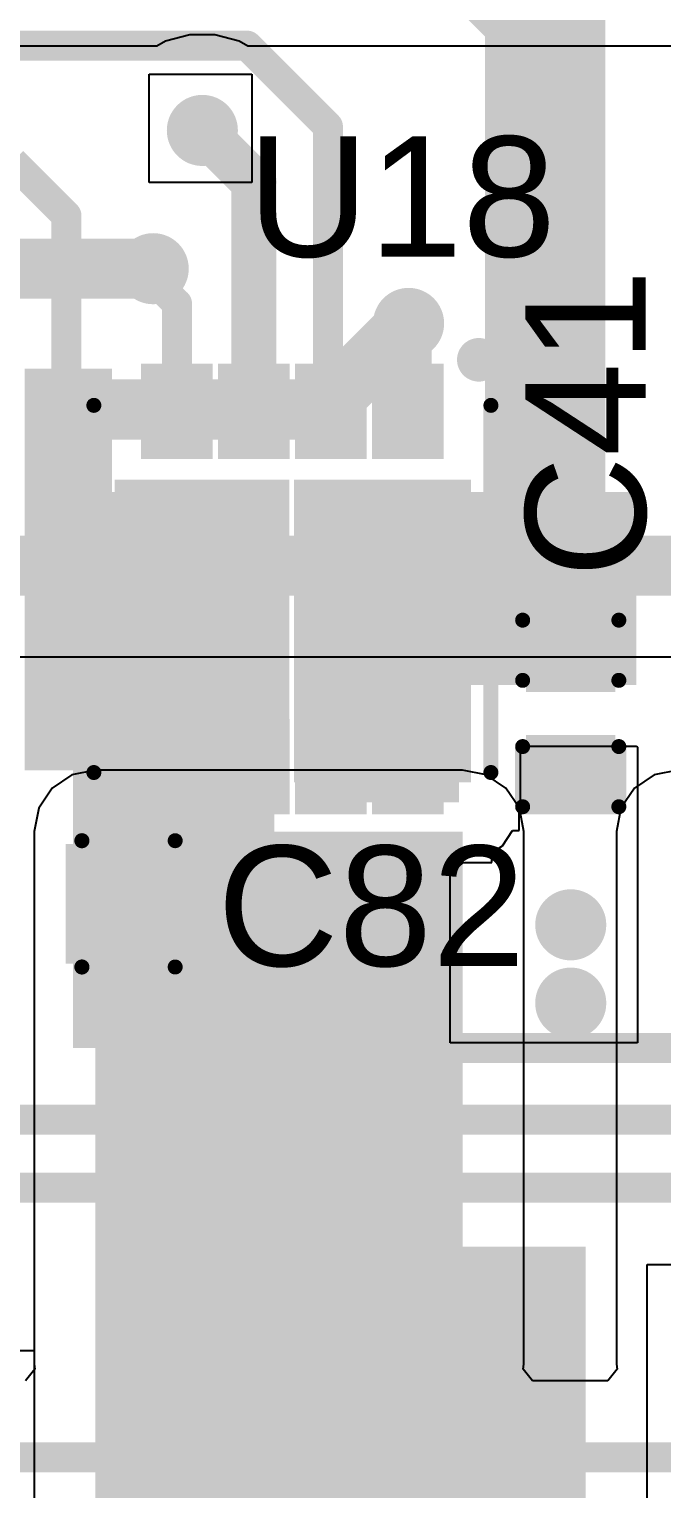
# Model space of a CAD drawing. Header units: millimetres. Extents: x -3 to 5437, y -3 to 5435.
# Drawn here: x 62.65 to 67.99, y 11.85 to 24.17 of the extents above; entities that cross this region are included whole.
import ezdxf

# ---------------------------------------------------------------- set-up
doc = ezdxf.new("R2010")
doc.units = ezdxf.units.MM
for name, color, linetype in [('BottomLayer', 5, 'Continuous'), ('BottomSolder', 6, 'Continuous'), ('TopLayer', 1, 'Continuous'), ('TopOverlay', 2, 'Continuous'), ('TopPaste', 8, 'Continuous'), ('TopSolder', 216, 'Continuous'), ('ViaHoleLayer', 16, 'Continuous')]:
    doc.layers.add(name, color=color, linetype=linetype)
doc.styles.add('Arial', font='', dxfattribs={"height": 0.2})
doc.styles.get('Arial').set_extended_font_data('Arial')

# ---------------------------------------------------------------- blocks, each defined once
blk = doc.blocks.new('PDFN3_3_120')
at = {"layer": 'TopLayer'}
for points in [[(1.531, 1.407), (1.531, 0.117), (-0.819, 0.117), (-0.819, 1.407)], [(-1.2, 1.175), (-1.2, 0.775), (-1.8, 0.775), (-1.8, 1.175)], [(1.8, 1.175), (1.8, 0.775), (1.2, 0.775), (1.2, 1.175)], [(-1.2, 0.525), (-1.2, 0.125), (-1.8, 0.125), (-1.8, 0.525)], [(1.8, 0.525), (1.8, 0.125), (1.2, 0.125), (1.2, 0.525)], [(-1.2, -0.125), (-1.2, -0.525), (-1.8, -0.525), (-1.8, -0.125)], [(-0.819, -1.397), (-0.819, -0.127), (1.531, -0.127), (1.531, -1.397)], [(1.8, -0.125), (1.8, -0.525), (1.2, -0.525), (1.2, -0.125)], [(-1.2, -0.775), (-1.2, -1.175), (-1.8, -1.175), (-1.8, -0.775)], [(1.8, -0.775), (1.8, -1.175), (1.2, -1.175), (1.2, -0.775)]]:
    blk.add_hatch(color=1, dxfattribs=at).paths.add_polyline_path(points)
at = {"layer": 'TopPaste'}
for points in [[(1.531, 1.407), (1.531, 0.117), (-0.819, 0.117), (-0.819, 1.407)], [(-1.2, 1.175), (-1.2, 0.775), (-1.8, 0.775), (-1.8, 1.175)], [(1.8, 1.175), (1.8, 0.775), (1.2, 0.775), (1.2, 1.175)], [(-1.2, 0.525), (-1.2, 0.125), (-1.8, 0.125), (-1.8, 0.525)], [(1.8, 0.525), (1.8, 0.125), (1.2, 0.125), (1.2, 0.525)], [(-1.2, -0.125), (-1.2, -0.525), (-1.8, -0.525), (-1.8, -0.125)], [(-0.819, -1.397), (-0.819, -0.127), (1.531, -0.127), (1.531, -1.397)], [(1.8, -0.125), (1.8, -0.525), (1.2, -0.525), (1.2, -0.125)], [(-1.2, -0.775), (-1.2, -1.175), (-1.8, -1.175), (-1.8, -0.775)], [(1.8, -0.775), (1.8, -1.175), (1.2, -1.175), (1.2, -0.775)]]:
    blk.add_hatch(color=8, dxfattribs=at).paths.add_polyline_path(points)
at = {"layer": 'TopSolder'}
for points in [[(1.632, 1.509), (1.632, 0.015), (-0.921, 0.015), (-0.921, 1.509)], [(-1.098, 1.277), (-1.098, 0.673), (-1.902, 0.673), (-1.902, 1.277)], [(1.902, 1.277), (1.902, 0.673), (1.098, 0.673), (1.098, 1.277)], [(-1.098, 0.627), (-1.098, 0.023), (-1.902, 0.023), (-1.902, 0.627)], [(1.902, 0.627), (1.902, 0.023), (1.098, 0.023), (1.098, 0.627)], [(-1.098, -0.023), (-1.098, -0.627), (-1.902, -0.627), (-1.902, -0.023)], [(-0.921, -1.499), (-0.921, -0.025), (1.632, -0.025), (1.632, -1.499)], [(1.902, -0.023), (1.902, -0.627), (1.098, -0.627), (1.098, -0.023)], [(-1.098, -0.673), (-1.098, -1.277), (-1.902, -1.277), (-1.902, -0.673)], [(1.902, -0.673), (1.902, -1.277), (1.098, -1.277), (1.098, -0.673)]]:
    blk.add_hatch(color=216, dxfattribs=at).paths.add_polyline_path(points)
at = {"layer": 'TopOverlay'}
for points, const_width in [([(-1.877, 1.574, 1), (-1.991, 1.574, 1)], 0.254), ([(-1.581, 1.676, 1), (-1.518, 1.676, 1)], 0.0635), ([(1.518, 1.676, 1), (1.581, 1.676, 1)], 0.0635), ([(-2.054, 1.574, 1), (-1.927, 1.574, 1)], 0.127), ([(-1.941, 1.574, 1), (-1.814, 1.574, 1)], 0.127), ([(-1.581, -1.676, 1), (-1.518, -1.676, 1)], 0.0635), ([(1.518, -1.676, 1), (1.581, -1.676, 1)], 0.0635)]:
    blk.add_lwpolyline(points, format="xyb", close=True, dxfattribs=dict(at, const_width=const_width))
at = {"layer": 'TopOverlay', "const_width": 0.127}
for points in [[(1.549, 1.676), (-1.549, 1.676)], [(1.549, -1.676), (-1.549, -1.676)]]:
    blk.add_lwpolyline(points, dxfattribs=at)
blk = doc.blocks.new('SRP1245CC_3R3M_148')
at = {"layer": 'TopOverlay', "const_width": 0.254}
for points in [[(-6.75, 3.41), (-6.75, 6.504)], [(-6.75, 6.504), (6.75, 6.504)]]:
    blk.add_lwpolyline(points, dxfattribs=at)
at = {"layer": 'TopOverlay', "const_width": 0.127}
for points in [[(-6.813, 6.504, 1), (-6.686, 6.504, 1)], [(-6.813, 6.504, 1), (-6.686, 6.504, 1)], [(-6.813, 3.41, 1), (-6.686, 3.41, 1)]]:
    blk.add_lwpolyline(points, format="xyb", close=True, dxfattribs=at)
blk = doc.blocks.new('C__0603_153')
at = {"layer": 'TopLayer'}
for points in [[(-0.381, 0.445), (-0.381, -0.445), (-1.143, -0.445), (-1.143, 0.445)], [(1.143, 0.445), (1.143, -0.445), (0.381, -0.445), (0.381, 0.445)]]:
    blk.add_hatch(color=1, dxfattribs=at).paths.add_polyline_path(points)
at = {"layer": 'TopPaste'}
for points in [[(-0.381, 0.445), (-0.381, -0.445), (-1.143, -0.445), (-1.143, 0.445)], [(1.143, 0.445), (1.143, -0.445), (0.381, -0.445), (0.381, 0.445)]]:
    blk.add_hatch(color=8, dxfattribs=at).paths.add_polyline_path(points)
at = {"layer": 'TopSolder'}
for points in [[(-0.321, 0.504), (-0.321, -0.504), (-1.203, -0.504), (-1.203, 0.504)], [(1.203, 0.504), (1.203, -0.504), (0.321, -0.504), (0.321, 0.504)]]:
    blk.add_hatch(color=216, dxfattribs=at).paths.add_polyline_path(points)
at = {"layer": 'TopOverlay', "const_width": 0.127}
for points in [[(-1.245, 0.533), (-0.457, 0.533)], [(-1.245, -0.533), (-1.245, 0.533)], [(0.457, 0.533), (1.245, 0.533)], [(1.245, -0.533), (1.245, 0.533)], [(-1.245, -0.533), (-0.457, -0.533)], [(0.457, -0.533), (1.245, -0.533)]]:
    blk.add_lwpolyline(points, dxfattribs=at)
at = {"layer": 'TopOverlay', "const_width": 0.0635}
for points in [[(-1.276, 0.533, 1), (-1.213, 0.533, 1)], [(-1.276, 0.533, 1), (-1.213, 0.533, 1)], [(-0.489, 0.533, 1), (-0.425, 0.533, 1)], [(0.425, 0.533, 1), (0.489, 0.533, 1)], [(1.213, 0.533, 1), (1.276, 0.533, 1)], [(1.213, 0.533, 1), (1.276, 0.533, 1)], [(-1.276, -0.533, 1), (-1.213, -0.533, 1)], [(-1.276, -0.533, 1), (-1.213, -0.533, 1)], [(-0.489, -0.533, 1), (-0.425, -0.533, 1)], [(0.425, -0.533, 1), (0.489, -0.533, 1)], [(1.213, -0.533, 1), (1.276, -0.533, 1)], [(1.213, -0.533, 1), (1.276, -0.533, 1)]]:
    blk.add_lwpolyline(points, format="xyb", close=True, dxfattribs=at)
blk = doc.blocks.new('C__0402_487')
at = {"layer": 'TopLayer'}
for points in [[(-0.699, -0.318), (-0.699, 0.318), (-0.241, 0.318), (-0.241, -0.318)], [(0.241, -0.318), (0.241, 0.318), (0.699, 0.318), (0.699, -0.318)]]:
    blk.add_hatch(color=1, dxfattribs=at).paths.add_polyline_path(points)
at = {"layer": 'TopPaste'}
for points in [[(-0.699, -0.318), (-0.699, 0.318), (-0.241, 0.318), (-0.241, -0.318)], [(0.241, -0.318), (0.241, 0.318), (0.699, 0.318), (0.699, -0.318)]]:
    blk.add_hatch(color=8, dxfattribs=at).paths.add_polyline_path(points)
at = {"layer": 'TopSolder'}
for points in [[(-0.758, -0.377), (-0.758, 0.377), (-0.181, 0.377), (-0.181, -0.377)], [(0.181, -0.377), (0.181, 0.377), (0.758, 0.377), (0.758, -0.377)]]:
    blk.add_hatch(color=216, dxfattribs=at).paths.add_polyline_path(points)
at = {"layer": 'TopOverlay', "const_width": 0.127}
for points in [[(-0.787, 0.406), (-0.279, 0.406)], [(-0.787, 0.406), (-0.787, -0.406)], [(0.279, 0.406), (0.787, 0.406)], [(0.787, 0.406), (0.787, -0.406)], [(-0.787, -0.406), (-0.279, -0.406)], [(0.279, -0.406), (0.787, -0.406)]]:
    blk.add_lwpolyline(points, dxfattribs=at)
at = {"layer": 'TopOverlay', "const_width": 0.0635}
for points in [[(-0.819, 0.406, 1), (-0.756, 0.406, 1)], [(-0.819, 0.406, 1), (-0.756, 0.406, 1)], [(-0.311, 0.406, 1), (-0.248, 0.406, 1)], [(0.248, 0.406, 1), (0.311, 0.406, 1)], [(0.756, 0.406, 1), (0.819, 0.406, 1)], [(0.756, 0.406, 1), (0.819, 0.406, 1)], [(-0.819, -0.406, 1), (-0.756, -0.406, 1)], [(-0.819, -0.406, 1), (-0.756, -0.406, 1)], [(-0.311, -0.406, 1), (-0.248, -0.406, 1)], [(0.248, -0.406, 1), (0.311, -0.406, 1)], [(0.756, -0.406, 1), (0.819, -0.406, 1)], [(0.756, -0.406, 1), (0.819, -0.406, 1)]]:
    blk.add_lwpolyline(points, format="xyb", close=True, dxfattribs=at)

msp = doc.modelspace()

# ---------------------------------------------------------------- hatches: boundary and pattern name
at = {"layer": 'BottomLayer'}
h = msp.add_hatch(color=5, dxfattribs=at)
edge = h.paths.add_edge_path()
edge.add_arc((64.11, 23.317), 0.3, 0, 360)
h = msp.add_hatch(color=5, dxfattribs=at)
edge = h.paths.add_edge_path()
edge.add_arc((63.695, 22.15), 0.3, 0, 360)
h = msp.add_hatch(color=5, dxfattribs=at)
edge = h.paths.add_edge_path()
edge.add_arc((65.851, 21.688), 0.3, 0, 360)
h = msp.add_hatch(color=5, dxfattribs=at)
edge = h.paths.add_edge_path()
edge.add_arc((62.962, 20.963), 0.3, 0, 360)
msp.add_hatch(color=5, dxfattribs=at).paths.add_polyline_path([(63.207, 12.903), (66.307, 12.903), (66.307, 17.399), (63.207, 17.399)])
h = msp.add_hatch(color=5, dxfattribs=at)
edge = h.paths.add_edge_path()
edge.add_arc((64.545, 16.612), 0.3, 0, 360)
h = msp.add_hatch(color=5, dxfattribs=at)
edge = h.paths.add_edge_path()
edge.add_arc((65.206, 16.612), 0.3, 0, 360)
h = msp.add_hatch(color=5, dxfattribs=at)
edge = h.paths.add_edge_path()
edge.add_arc((67.22, 16.612), 0.3, 0, 360)
h = msp.add_hatch(color=5, dxfattribs=at)
edge = h.paths.add_edge_path()
edge.add_arc((64.545, 15.951), 0.3, 0, 360)
h = msp.add_hatch(color=5, dxfattribs=at)
edge = h.paths.add_edge_path()
edge.add_arc((65.206, 15.951), 0.3, 0, 360)
h = msp.add_hatch(color=5, dxfattribs=at)
edge = h.paths.add_edge_path()
edge.add_arc((67.22, 15.951), 0.3, 0, 360)
h = msp.add_hatch(color=5, dxfattribs=at)
edge = h.paths.add_edge_path()
edge.add_arc((63.608, 13.424), 0.3, 0, 360)
h = msp.add_hatch(color=5, dxfattribs=at)
edge = h.paths.add_edge_path()
edge.add_arc((64.371, 13.424), 0.3, 0, 360)
h = msp.add_hatch(color=5, dxfattribs=at)
edge = h.paths.add_edge_path()
edge.add_arc((65.133, 13.424), 0.3, 0, 360)
h = msp.add_hatch(color=5, dxfattribs=at)
edge = h.paths.add_edge_path()
edge.add_arc((65.896, 13.424), 0.3, 0, 360)
at = {"layer": 'BottomSolder'}
h = msp.add_hatch(color=6, dxfattribs=at)
edge = h.paths.add_edge_path()
edge.add_arc((64.11, 23.317), 0.15, 0, 360)
h = msp.add_hatch(color=6, dxfattribs=at)
edge = h.paths.add_edge_path()
edge.add_arc((63.695, 22.15), 0.15, 0, 360)
h = msp.add_hatch(color=6, dxfattribs=at)
edge = h.paths.add_edge_path()
edge.add_arc((65.851, 21.688), 0.15, 0, 360)
h = msp.add_hatch(color=6, dxfattribs=at)
edge = h.paths.add_edge_path()
edge.add_arc((62.962, 20.963), 0.15, 0, 360)
h = msp.add_hatch(color=6, dxfattribs=at)
edge = h.paths.add_edge_path()
edge.add_arc((64.545, 16.612), 0.15, 0, 360)
h = msp.add_hatch(color=6, dxfattribs=at)
edge = h.paths.add_edge_path()
edge.add_arc((65.206, 16.612), 0.15, 0, 360)
h = msp.add_hatch(color=6, dxfattribs=at)
edge = h.paths.add_edge_path()
edge.add_arc((67.22, 16.612), 0.15, 0, 360)
h = msp.add_hatch(color=6, dxfattribs=at)
edge = h.paths.add_edge_path()
edge.add_arc((64.545, 15.951), 0.15, 0, 360)
h = msp.add_hatch(color=6, dxfattribs=at)
edge = h.paths.add_edge_path()
edge.add_arc((65.206, 15.951), 0.15, 0, 360)
h = msp.add_hatch(color=6, dxfattribs=at)
edge = h.paths.add_edge_path()
edge.add_arc((67.22, 15.951), 0.15, 0, 360)
h = msp.add_hatch(color=6, dxfattribs=at)
edge = h.paths.add_edge_path()
edge.add_arc((63.608, 13.424), 0.15, 0, 360)
h = msp.add_hatch(color=6, dxfattribs=at)
edge = h.paths.add_edge_path()
edge.add_arc((64.371, 13.424), 0.15, 0, 360)
h = msp.add_hatch(color=6, dxfattribs=at)
edge = h.paths.add_edge_path()
edge.add_arc((65.133, 13.424), 0.15, 0, 360)
h = msp.add_hatch(color=6, dxfattribs=at)
edge = h.paths.add_edge_path()
edge.add_arc((65.896, 13.424), 0.15, 0, 360)
at = {"layer": 'TopLayer'}
h = msp.add_hatch(color=1, dxfattribs=at)
edge = h.paths.add_edge_path()
edge.add_arc((64.11, 23.317), 0.3, 0, 360)
h = msp.add_hatch(color=1, dxfattribs=at)
edge = h.paths.add_edge_path()
edge.add_arc((63.695, 22.15), 0.3, 0, 360)
h = msp.add_hatch(color=1, dxfattribs=at)
edge = h.paths.add_edge_path()
edge.add_arc((65.851, 21.688), 0.3, 0, 360)
for points in [[(65.645, 20.647), (66.045, 20.647), (66.045, 21.688), (65.645, 21.688)], [(62.61, 17.916), (63.347, 17.916), (63.347, 21.306), (62.61, 21.306)], [(63.017, 15.572), (64.719, 15.572), (64.719, 20.266), (63.017, 20.266)], [(64.987, 17.647), (66.277, 17.647), (66.277, 20.266), (64.987, 20.266)], [(65.024, 18.637), (67.773, 18.637), (67.773, 20.266), (65.024, 20.266)], [(63.017, 15.572), (65.683, 15.572), (65.683, 17.023), (63.017, 17.023)], [(63.207, 6.568), (67.346, 6.568), (67.346, 13.896), (63.207, 13.896)]]:
    msp.add_hatch(color=1, dxfattribs=at).paths.add_polyline_path(points)
h = msp.add_hatch(color=1, dxfattribs=at)
edge = h.paths.add_edge_path()
edge.add_arc((62.962, 20.963), 0.3, 0, 360)
h = msp.add_hatch(color=1, dxfattribs=at)
edge = h.paths.add_edge_path()
edge.add_arc((64.545, 16.612), 0.3, 0, 360)
h = msp.add_hatch(color=1, dxfattribs=at)
edge = h.paths.add_edge_path()
edge.add_arc((65.206, 16.612), 0.3, 0, 360)
h = msp.add_hatch(color=1, dxfattribs=at)
edge = h.paths.add_edge_path()
edge.add_arc((67.22, 16.612), 0.3, 0, 360)
h = msp.add_hatch(color=1, dxfattribs=at)
edge = h.paths.add_edge_path()
edge.add_arc((64.545, 15.951), 0.3, 0, 360)
h = msp.add_hatch(color=1, dxfattribs=at)
edge = h.paths.add_edge_path()
edge.add_arc((65.206, 15.951), 0.3, 0, 360)
h = msp.add_hatch(color=1, dxfattribs=at)
edge = h.paths.add_edge_path()
edge.add_arc((67.22, 15.951), 0.3, 0, 360)
h = msp.add_hatch(color=1, dxfattribs=at)
edge = h.paths.add_edge_path()
edge.add_arc((63.608, 13.424), 0.3, 0, 360)
h = msp.add_hatch(color=1, dxfattribs=at)
edge = h.paths.add_edge_path()
edge.add_arc((64.371, 13.424), 0.3, 0, 360)
h = msp.add_hatch(color=1, dxfattribs=at)
edge = h.paths.add_edge_path()
edge.add_arc((65.133, 13.424), 0.3, 0, 360)
h = msp.add_hatch(color=1, dxfattribs=at)
edge = h.paths.add_edge_path()
edge.add_arc((65.896, 13.424), 0.3, 0, 360)
at = {"layer": 'TopSolder'}
h = msp.add_hatch(color=216, dxfattribs=at)
edge = h.paths.add_edge_path()
edge.add_arc((64.11, 23.317), 0.15, 0, 360)
h = msp.add_hatch(color=216, dxfattribs=at)
edge = h.paths.add_edge_path()
edge.add_arc((63.695, 22.15), 0.15, 0, 360)
h = msp.add_hatch(color=216, dxfattribs=at)
edge = h.paths.add_edge_path()
edge.add_arc((65.851, 21.688), 0.15, 0, 360)
h = msp.add_hatch(color=216, dxfattribs=at)
edge = h.paths.add_edge_path()
edge.add_arc((62.962, 20.963), 0.15, 0, 360)
h = msp.add_hatch(color=216, dxfattribs=at)
edge = h.paths.add_edge_path()
edge.add_arc((64.545, 16.612), 0.15, 0, 360)
h = msp.add_hatch(color=216, dxfattribs=at)
edge = h.paths.add_edge_path()
edge.add_arc((65.206, 16.612), 0.15, 0, 360)
h = msp.add_hatch(color=216, dxfattribs=at)
edge = h.paths.add_edge_path()
edge.add_arc((67.22, 16.612), 0.15, 0, 360)
h = msp.add_hatch(color=216, dxfattribs=at)
edge = h.paths.add_edge_path()
edge.add_arc((64.545, 15.951), 0.15, 0, 360)
h = msp.add_hatch(color=216, dxfattribs=at)
edge = h.paths.add_edge_path()
edge.add_arc((65.206, 15.951), 0.15, 0, 360)
h = msp.add_hatch(color=216, dxfattribs=at)
edge = h.paths.add_edge_path()
edge.add_arc((67.22, 15.951), 0.15, 0, 360)
h = msp.add_hatch(color=216, dxfattribs=at)
edge = h.paths.add_edge_path()
edge.add_arc((63.608, 13.424), 0.15, 0, 360)
h = msp.add_hatch(color=216, dxfattribs=at)
edge = h.paths.add_edge_path()
edge.add_arc((64.371, 13.424), 0.15, 0, 360)
h = msp.add_hatch(color=216, dxfattribs=at)
edge = h.paths.add_edge_path()
edge.add_arc((65.133, 13.424), 0.15, 0, 360)
h = msp.add_hatch(color=216, dxfattribs=at)
edge = h.paths.add_edge_path()
edge.add_arc((65.896, 13.424), 0.15, 0, 360)
at = {"layer": 'ViaHoleLayer'}
h = msp.add_hatch(color=16, dxfattribs=at)
edge = h.paths.add_edge_path()
edge.add_arc((64.11, 23.317), 0.15, 0, 360)
h = msp.add_hatch(color=16, dxfattribs=at)
edge = h.paths.add_edge_path()
edge.add_arc((63.695, 22.15), 0.15, 0, 360)
h = msp.add_hatch(color=16, dxfattribs=at)
edge = h.paths.add_edge_path()
edge.add_arc((65.851, 21.688), 0.15, 0, 360)
h = msp.add_hatch(color=16, dxfattribs=at)
edge = h.paths.add_edge_path()
edge.add_arc((62.962, 20.963), 0.15, 0, 360)
h = msp.add_hatch(color=16, dxfattribs=at)
edge = h.paths.add_edge_path()
edge.add_arc((64.545, 16.612), 0.15, 0, 360)
h = msp.add_hatch(color=16, dxfattribs=at)
edge = h.paths.add_edge_path()
edge.add_arc((65.206, 16.612), 0.15, 0, 360)
h = msp.add_hatch(color=16, dxfattribs=at)
edge = h.paths.add_edge_path()
edge.add_arc((67.22, 16.612), 0.15, 0, 360)
h = msp.add_hatch(color=16, dxfattribs=at)
edge = h.paths.add_edge_path()
edge.add_arc((64.545, 15.951), 0.15, 0, 360)
h = msp.add_hatch(color=16, dxfattribs=at)
edge = h.paths.add_edge_path()
edge.add_arc((65.206, 15.951), 0.15, 0, 360)
h = msp.add_hatch(color=16, dxfattribs=at)
edge = h.paths.add_edge_path()
edge.add_arc((67.22, 15.951), 0.15, 0, 360)
h = msp.add_hatch(color=16, dxfattribs=at)
edge = h.paths.add_edge_path()
edge.add_arc((63.608, 13.424), 0.15, 0, 360)
h = msp.add_hatch(color=16, dxfattribs=at)
edge = h.paths.add_edge_path()
edge.add_arc((64.371, 13.424), 0.15, 0, 360)
h = msp.add_hatch(color=16, dxfattribs=at)
edge = h.paths.add_edge_path()
edge.add_arc((65.133, 13.424), 0.15, 0, 360)
h = msp.add_hatch(color=16, dxfattribs=at)
edge = h.paths.add_edge_path()
edge.add_arc((65.896, 13.424), 0.15, 0, 360)

# ---------------------------------------------------------------- linework, layer by layer
at = {"layer": 'BottomLayer'}
for p, q in [((63.725, 24.028), (55.852, 24.028)), ((63.798, 24.07), (63.725, 24.028)), ((64.003, 24.125), (63.798, 24.07)), ((64.216, 24.125), (64.003, 24.125)), ((64.421, 24.07), (64.216, 24.125)), ((64.494, 24.028), (64.421, 24.07)), ((73.762, 24.028), (64.494, 24.028)), ((63.66, 22.877), (63.66, 23.791)), ((63.66, 23.791), (64.529, 23.791)), ((64.529, 23.791), (64.529, 22.877)), ((64.529, 22.877), (63.66, 22.877)), ((62.399, 18.875), (73.476, 18.875)), ((63.009, 17.878), (62.841, 17.765)), ((63.207, 17.917), (63.009, 17.878)), ((66.307, 17.917), (63.207, 17.917)), ((66.505, 17.878), (66.307, 17.917)), ((66.673, 17.765), (66.505, 17.878)), ((67.925, 17.878), (67.757, 17.765)), ((68.123, 17.917), (67.925, 17.878)), ((62.841, 17.765), (62.729, 17.597)), ((66.786, 17.597), (66.673, 17.765)), ((67.757, 17.765), (67.644, 17.597)), ((62.729, 17.597), (62.689, 17.399)), ((66.825, 17.399), (66.786, 17.597)), ((67.644, 17.597), (67.605, 17.399)), ((62.689, 17.399), (62.689, 12.903)), ((66.825, 12.903), (66.825, 17.399)), ((67.605, 17.399), (67.605, 14.935)), ((67.605, 14.935), (67.605, 12.903)), ((62.697, 12.862), (62.617, 12.764)), ((62.689, 12.903), (62.697, 12.862)), ((66.817, 12.862), (66.825, 12.903)), ((66.898, 12.764), (66.817, 12.862)), ((67.613, 12.862), (67.532, 12.764)), ((67.605, 12.903), (67.613, 12.862)), ((67.532, 12.764), (66.898, 12.764))]:
    msp.add_line(p, q, dxfattribs=at)
for points, const_width in [([(62.201, 22.15), (63.695, 22.15)], 0.508), ([(65.124, 20.962), (65.833, 21.671)], 0.508), ([(62.961, 20.962), (65.124, 20.962)], 0.508), ([(62.081, 19.643), (74.427, 19.643)], 0.508), ([(58.435, 12.117), (98.042, 12.117)], 0.254)]:
    msp.add_lwpolyline(points, dxfattribs=dict(at, const_width=const_width))
at = {"layer": 'BottomLayer', "const_width": 0.254}
for points in [[(63.568, 22.15, 1), (63.822, 22.15, 1)], [(65.706, 21.671, 1), (65.96, 21.671, 1)], [(62.834, 20.962, 1), (63.088, 20.962, 1)], [(64.997, 20.962, 1), (65.251, 20.962, 1)], [(64.997, 20.962, 1), (65.251, 20.962, 1)]]:
    msp.add_lwpolyline(points, format="xyb", close=True, dxfattribs=at)
at = {"layer": 'TopLayer'}
for p, q in [((66.795, 17.647), (66.795, 18.119)), ((66.795, 18.119), (67.773, 18.119)), ((67.773, 18.119), (67.783, 18.112)), ((67.783, 18.112), (67.783, 15.616)), ((66.785, 17.597), (66.795, 17.647)), ((66.785, 17.408), (66.785, 17.597)), ((66.644, 17.28), (66.729, 17.408)), ((66.729, 17.408), (66.785, 17.408)), ((66.553, 17.22), (66.644, 17.28)), ((66.206, 17.042), (66.308, 17.135)), ((66.308, 17.135), (66.327, 17.139)), ((66.327, 17.139), (66.553, 17.139)), ((66.553, 17.139), (66.553, 17.22)), ((66.199, 17.033), (66.206, 17.042)), ((66.201, 17.023), (66.199, 17.033)), ((66.201, 15.616), (66.201, 17.023)), ((67.783, 15.616), (66.201, 15.616)), ((67.864, 6.568), (67.864, 13.746)), ((67.864, 13.746), (69.597, 13.746)), ((61.222, 13.018), (62.689, 13.018)), ((62.689, 13.018), (62.689, 6.568))]:
    msp.add_line(p, q, dxfattribs=at)
for points, const_width in [([(65.507, 25.818), (67.005, 24.32)], 1.016), ([(67.005, 19.716), (67.005, 24.32)], 1.016), ([(57.772, 24.032), (64.489, 24.032)], 0.254), ([(64.489, 24.032), (65.17, 23.351)], 0.254), ([(64.11, 23.317), (64.545, 22.881)], 0.381), ([(65.17, 20.947), (65.17, 23.351)], 0.254), ([(62.507, 23.054), (62.962, 22.598)], 0.254), ([(64.545, 20.947), (64.545, 22.881)], 0.381), ([(62.962, 20.963), (62.962, 22.598)], 0.254), ([(63.695, 22.056), (63.695, 22.15)], 0.254), ([(63.695, 22.056), (63.895, 21.856)], 0.254), ([(63.895, 20.947), (63.895, 21.856)], 0.254), ([(66.903, 19.613), (67.005, 19.716)], 1.016), ([(62.395, 14.968), (71.676, 14.968)], 0.254), ([(62.42, 14.393), (71.933, 14.393)], 0.254)]:
    msp.add_lwpolyline(points, dxfattribs=dict(at, const_width=const_width))
for points, const_width in [([(66.751, 24.32, 1), (67.259, 24.32, 1)], 0.508), ([(66.751, 24.32, 1), (67.259, 24.32, 1)], 0.508), ([(64.425, 24.032, 1), (64.552, 24.032, 1)], 0.127), ([(64.425, 24.032, 1), (64.552, 24.032, 1)], 0.127), ([(64.014, 23.317, 1), (64.205, 23.317, 1)], 0.191), ([(65.106, 23.351, 1), (65.233, 23.351, 1)], 0.127), ([(65.106, 23.351, 1), (65.233, 23.351, 1)], 0.127), ([(64.45, 22.881, 1), (64.641, 22.881, 1)], 0.191), ([(64.45, 22.881, 1), (64.641, 22.881, 1)], 0.191), ([(62.899, 22.598, 1), (63.026, 22.598, 1)], 0.127), ([(62.899, 22.598, 1), (63.026, 22.598, 1)], 0.127), ([(63.632, 22.15, 1), (63.759, 22.15, 1)], 0.127), ([(63.632, 22.056, 1), (63.759, 22.056, 1)], 0.127), ([(63.632, 22.056, 1), (63.759, 22.056, 1)], 0.127), ([(63.832, 21.856, 1), (63.959, 21.856, 1)], 0.127), ([(63.832, 21.856, 1), (63.959, 21.856, 1)], 0.127), ([(62.899, 20.963, 1), (63.026, 20.963, 1)], 0.127), ([(63.832, 20.947, 1), (63.959, 20.947, 1)], 0.127), ([(64.45, 20.947, 1), (64.641, 20.947, 1)], 0.191), ([(65.106, 20.947, 1), (65.233, 20.947, 1)], 0.127), ([(66.751, 19.716, 1), (67.259, 19.716, 1)], 0.508), ([(66.751, 19.716, 1), (67.259, 19.716, 1)], 0.508), ([(66.649, 19.613, 1), (67.157, 19.613, 1)], 0.508)]:
    msp.add_lwpolyline(points, format="xyb", close=True, dxfattribs=dict(at, const_width=const_width))

# ---------------------------------------------------------------- block references
for name, p, rotation in [('PDFN3_3_120', (64.87, 19.447), 270), ('C__0402_487', (67.22, 18.396), 90)]:
    msp.add_blockref(name, p, dxfattribs=dict(rotation=rotation))
for name, p in [('C__0603_153', (62.636, 16.789)), ('SRP1245CC_3R3M_148', (70.307, 9.068))]:
    msp.add_blockref(name, p)

# ---------------------------------------------------------------- texts
at = {"layer": 'TopOverlay', "style": 'Arial'}
for s, p in [('U18', (64.491, 22.251)), ('C82', (64.235, 16.264))]:
    msp.add_text(s, height=1.016, dxfattribs=at).set_placement(p)
msp.add_text('C41', height=1.016, rotation=90, dxfattribs=at).set_placement((67.853, 19.542))

doc.saveas('drawing.dxf')
